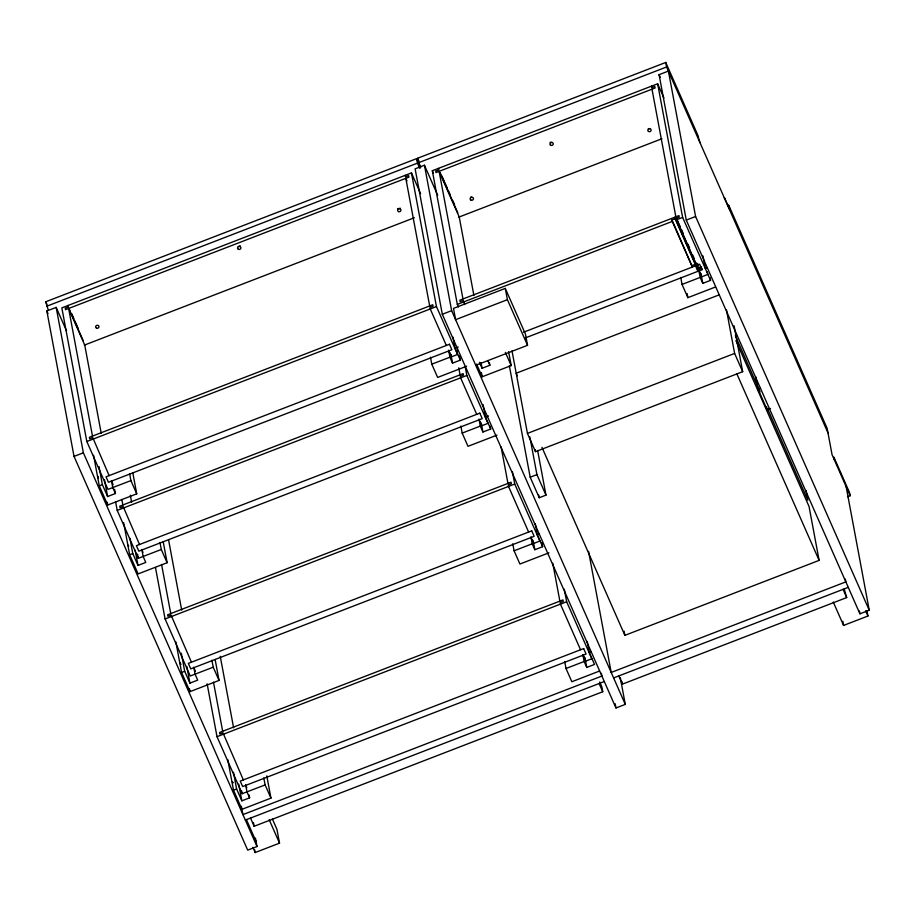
<?xml version="1.0" encoding="UTF-8"?>
<svg xmlns="http://www.w3.org/2000/svg" width="915" height="915" viewBox="0 0 915 915"><rect width="100%" height="100%" fill="white"/><g stroke="black" fill="none" stroke-linecap="round" stroke-linejoin="round"><path stroke-width="1.37" d="M48.312 310.174L45.75 301.767L416.611 158.627L420.637 167.742M420.225 166.656L417.652 158.226L665.754 62.46L698.156 135.912C699.094 139.24 697.402 134.402 699.998 142.706M46.596 306.285L417.457 163.133L416.611 158.627M418.498 162.733L666.6 66.967L665.754 62.46M255.434 838.106L257.012 846.535L247.691 850.126L74.035 456.413L46.848 310.986L56.17 307.383L66.543 330.898M437.702 195.284L424.446 165.238L415.124 168.84L442.311 314.268L615.967 707.981L625.288 704.39L620.301 677.695M659.086 74.675L668.408 71.073L695.594 216.5L869.25 610.225L859.928 613.816L686.273 220.103L659.086 74.675L660.241 77.283M420.603 193.637L411.464 172.924L61.843 307.875L86.822 441.51L107.959 489.411L130.902 480.604L129.598 473.615M458.461 306.971L457.317 304.386L432.326 170.739L657.645 83.78L663.935 98.031M84.272 345.149L414.369 217.736M458.781 217.152L661.945 138.737M86.822 441.51L436.455 306.559L411.464 172.924M694.943 262.822L674.812 217.21L459.856 300.177L460.142 301.675L463.253 300.475L464.683 304.592M680.451 227.229L675.853 216.809L678.964 215.608L679.239 217.107L676.128 218.308L676.414 219.817L696.532 265.442L699.643 264.241L702.057 269.708L698.946 270.909L701.565 276.845L707.787 274.443L707.261 271.663M671.987 219.909L692.392 267.031L672.273 221.419L671.987 219.909L675.098 218.708L674.812 217.21M457.317 304.386L672.273 221.419M676.414 219.817L682.624 217.415L657.645 83.78M505.297 288.397L453.497 308.389L455.613 319.678L507.402 299.685L505.297 288.397L525.416 334.021L527.532 345.31L475.731 365.302M74.035 456.413L83.368 452.811L56.17 307.383M442.311 314.268L451.633 310.665L424.446 165.238M686.273 220.103L695.594 216.5M448.613 350.216L449.928 357.205L452.536 363.129L460.314 360.133L455.075 348.272L458.186 347.071M132.835 472.964L136.735 493.837L107.73 505.034L99.278 485.865L102.388 484.664L99.003 466.581M466.639 366.229L437.633 377.426L431.788 364.193L449.928 357.205M692.106 265.533L695.217 264.332L675.098 218.708M523.54 332.214L695.503 265.83L694.199 258.876M698.385 267.901L701.496 266.7M102.388 484.664L107.615 496.536L115.393 493.528L114.604 489.342M698.671 269.41L701.782 268.209L702.057 269.708M525.416 337.887L697.916 271.309L696.349 262.96M707.398 267.695L705.328 268.495L702.983 255.971M715.564 286.967L687.874 297.661L682.041 284.428L700.169 277.428L697.562 263.463M479.471 362.351L482.091 368.276L489.857 365.279L489.331 362.489M700.169 277.428L702.789 283.364L710.555 280.367L710.04 277.577M159.976 542.515L161.292 549.492L138.337 558.299L117.212 510.398L466.833 375.447L465.278 367.098M476.566 363.998L482.194 376.774L511.199 365.577L508.603 351.669M719.384 294.79L516.186 373.228L517.341 375.836M479.003 419.104L480.306 426.093L482.926 432.017L490.692 429.021L485.465 417.16L488.564 415.959M163.225 541.852L167.125 562.725L138.119 573.922L129.667 554.764L132.778 553.564L129.907 538.249M497.017 435.117L468.011 446.314L462.178 433.092L480.306 426.093M132.778 553.564L138.005 565.424L145.771 562.428L143.163 556.492L141.848 549.503M734.093 325.774L742.671 371.684L535.492 451.655L527.44 433.401L734.619 353.43L726.51 310.048M537.643 450.557L545.969 495.129L539.244 497.737L530.185 477.207L536.922 474.599L529.888 436.993M770.51 408.467L767.147 409.771L758.089 389.241L760.331 388.372M211.891 660.218L213.206 667.195L190.251 676.013L165.1 618.975L514.733 484.035L512.389 471.5M530.917 536.808L532.221 543.796L534.84 549.732L542.606 546.724L537.38 534.863L539.45 534.063M215.139 659.555L219.04 680.428L190.034 691.626L181.582 672.468L184.681 671.267L181.307 653.173M548.931 552.832L519.926 564.029L514.093 550.796L532.221 543.796M184.681 671.267L189.92 683.128L197.686 680.131L195.078 674.195L193.763 667.218M263.806 777.922L265.11 784.91L242.166 793.717L217.015 736.689L566.648 601.738L564.303 589.203M847.507 496.765L850.161 495.736L849.6 492.728L833.908 457.145L834.469 460.154M541.954 447.321L624.876 635.353L819.119 560.38L809.043 506.475L735.9 340.643M582.832 654.511L584.136 661.499L586.755 667.435L594.521 664.439L589.294 652.567L591.365 651.766M266.791 775.874L270.954 798.132L241.949 809.329L233.497 790.171L236.596 788.97L233.474 772.271M599.531 671.038L571.841 681.732L566.008 668.499L584.136 661.499M236.596 788.97L241.835 800.831L249.601 797.834L249.074 795.043M245.346 820.069L604.289 681.526M613.622 677.924L848.251 587.361M250.527 818.067L254.141 826.279L602.733 691.74L601.795 686.719L599.725 682.03M618.792 675.922L622.417 684.134L846.695 597.575L844.213 589.031M252.883 847.324L255.182 852.54L279.521 843.15L276.948 829.356L272.361 818.971M833.279 602.059L843.584 625.425L867.935 616.035L866.905 610.511M232.89 783.046L232.387 781.913M128.58 545.866L128.203 545.203L128.558 546.495M666.6 66.967L827.972 432.864M850.161 495.736L832.055 454.675L827.137 428.346L728.74 205.257C727.402 203.187 731.851 213.275 729.438 209.02L724.406 197.617L724.554 198.361M865.636 610.82L867.935 616.035M735.305 335.679L760.068 391.826M767.559 408.799L807.865 500.208L806.058 490.531M682.624 217.415L710.555 280.367M843.081 589.363L846.695 597.575M681.606 229.837L683.322 233.748M687.92 244.179L689.647 248.091M692.529 254.61L694.245 258.522M676.128 218.308L696.532 265.442M699.712 271.778L701.29 275.335M734.619 353.43L742.671 371.684M695.503 265.83L697.916 271.309M736.769 373.652L819.119 560.38M507.402 299.685L527.532 345.31M441.979 176.115L444.29 181.376M444.827 182.6L447.172 187.895M448.259 190.377L449.974 194.266M452.834 200.751L454.549 204.628M439.978 172.455L457.797 212.863M432.326 170.739L433.47 173.335M505.366 352.355L511.199 365.577M417.652 158.226L418.784 160.8M417.457 163.133L419.745 168.326M487.764 360.533L489.857 365.279M536.922 474.599L545.969 495.129M406.969 180.941L405.814 178.333L429.673 305.953M451.633 310.665L625.288 704.39M436.455 306.559L457.58 354.46L451.37 356.861L448.75 350.937M466.833 375.447L487.969 423.359L481.748 425.75L479.14 419.825M514.733 484.035L539.884 541.062L533.662 543.453L531.055 537.528M566.648 601.738L591.799 658.766L585.577 661.168L582.958 655.231M599.119 683.528L602.733 691.74M450.043 352.984L451.084 355.363M480.421 421.872L481.473 424.251M532.336 539.587L533.388 541.954M583.724 656.101L585.303 659.658M446.337 345.458L430.244 308.961L429.959 307.451L433.07 306.25L432.784 304.752L89.373 437.301L89.659 438.8L92.758 437.61L109.137 475.606M476.715 414.346L460.622 377.849L460.337 376.34L463.447 375.15L463.173 373.64L119.762 506.189L120.037 507.699L123.148 506.498L139.526 544.494M528.63 532.05L508.511 486.425L508.237 484.927L511.336 483.726L511.062 482.216L167.651 614.777L167.925 616.275L171.036 615.074L191.441 662.208M580.545 649.753L560.426 604.14L560.152 602.63L563.251 601.43L562.977 599.931L219.566 732.48L219.84 733.979L222.951 732.778L243.356 779.912M71.507 313.296L73.806 318.5M74.904 321.005L78.404 328.931M68.911 308.275L70.066 310.883M71.21 313.49L83.288 340.86M130.902 480.604L136.735 493.837M161.292 549.492L167.125 562.725M213.206 667.195L219.04 680.428M265.11 784.91L270.954 798.132M45.75 301.767L46.905 304.375M46.848 310.986L48.003 313.593M269.216 819.771L279.521 843.15M111.55 481.084L113.128 484.641M141.939 549.972L142.98 552.34M193.854 667.676L195.421 671.233M245.769 785.379L246.81 787.758M115.393 493.528L112.774 487.603L111.47 480.615M249.601 797.834L246.981 791.898L245.678 784.921M246.352 819.474L256.074 841.514M83.368 452.811L257.012 846.535M180.735 664.862L180.118 662.918L180.758 664.221M98.328 477.287L97.825 476.315L98.305 477.95M232.673 781.925L232.902 782.577M846.135 486.608L869.25 610.225M859.402 611.014L859.928 613.816M845.323 579.104L845.837 581.883L611.197 672.445L588.574 551.402M842.818 621.285L843.584 625.425M766.621 406.981L767.147 409.771M755.744 376.694L758.089 389.241M700.959 273.585L702.789 283.364M651.434 86.17L651.709 87.68L654.82 86.479L655.094 87.989L435.998 172.546L435.723 171.048L438.823 169.847L438.548 168.349M651.995 89.178L675.853 216.809M687.096 293.486L687.874 297.661M680.737 277.439L682.041 284.428M624.11 631.201L624.876 635.353M621.948 681.629L622.417 684.134M615.177 703.772L615.967 707.981M601.361 673.268L601.876 676.048L242.933 814.602L241.366 806.252M587.213 641.438L589.294 652.567M584.925 657.656L586.755 667.435M535.092 449.562L535.492 451.655M552.786 563.263L559.866 601.132M512 350.834L527.44 433.401M538.718 494.946L539.244 497.737M509.346 365.771L530.185 477.207M564.704 661.511L566.008 668.499M541.829 542.549L542.606 546.724M535.298 523.735L537.38 534.863M533.273 541.348L534.84 549.732M473.913 295.511L459.227 216.969L439.109 171.357L462.967 298.976M501.134 446.955L507.951 483.417M481.05 362.706L482.091 368.276M481.416 372.599L482.194 376.774M512.789 543.807L514.093 550.796M490.177 426.241L490.692 429.021M483.12 404.636L485.465 417.16M481.359 423.645L482.926 432.017M459.524 355.958L460.314 360.133M456.802 350.285L457.317 353.076M452.994 337.143L455.075 348.272M458.747 367.83L460.062 374.841M450.969 354.746L452.536 363.129M460.874 426.104L462.178 433.092M405.254 175.325L405.539 176.824L408.639 175.623L408.925 177.133L65.514 309.682L65.228 308.172L68.339 306.971L68.053 305.473M430.485 357.216L431.788 364.193M253.444 822.528L254.141 826.279M220.24 656.295L233.611 727.814M254.667 849.783L255.182 852.54M241.651 790.926L242.166 793.717M238.712 784.132L241.835 800.831M213.492 682.19L222.665 731.279M227.766 759.553L233.497 790.171M207.122 683.791L217.015 736.689M168.589 539.987L181.696 610.111M186.797 666.429L189.92 683.128M189.508 688.846L190.034 691.626M161.578 564.486L170.75 613.576M175.852 641.85L181.582 672.468M155.47 567.472L165.1 618.975M130.307 495.209L131.623 502.221M137.559 554.124L138.337 558.299M135.145 550.109L138.005 565.424M121.821 499.384L122.862 504.988M123.685 522.751L129.667 554.764M115.645 502.049L117.212 510.398M101.233 433.333L84.718 344.978L68.625 308.481L92.484 436.1M104.493 479.837L107.615 496.536M107.215 502.244L107.73 505.034M93.559 455.258L99.278 485.865M400.049 208.048A1.67 1.487 -10.6 0 1 397.716 208.448M240.13 245.632A1.67 1.487 -10.6 0 1 238.266 246.421M649.65 128.5A1.67 1.487 -10.6 0 1 648.38 128.626M471.797 197.148A1.67 1.487 -10.6 0 1 470.516 197.137M551.768 142.248A1.67 1.487 -10.6 0 1 550.098 142.225M449.448 344.257L106.037 476.807L108.45 482.285L451.861 349.736L449.448 344.257M479.826 413.145L136.415 545.695L138.828 551.173L482.239 418.624L479.826 413.145M531.741 530.849L188.33 663.398L190.743 668.876L534.154 536.327L531.741 530.849M583.656 648.563L240.245 781.113L242.658 786.58L586.069 654.031L583.656 648.563M96.487 328.108A1.67 1.487 -10.6 0 0 98.969 326.689A1.67 1.487 -10.6 0 0 96.441 325.523A1.67 1.487 -10.6 0 0 96.487 328.108M398.654 211.628A1.67 1.487 -10.6 0 0 400.919 209.935A1.67 1.487 -10.6 0 0 398.242 209.089A1.67 1.487 -10.6 0 0 398.654 211.628M238.426 249.303A1.67 1.487 -10.6 0 0 240.897 247.874A1.67 1.487 -10.6 0 0 238.369 246.718A1.67 1.487 -10.6 0 0 238.426 249.303M648.552 131.474A1.67 1.487 -10.6 0 0 651.137 130.227A1.67 1.487 -10.6 0 0 648.724 128.889A1.67 1.487 -10.6 0 0 648.552 131.474M471.076 200.145A1.67 1.487 -10.6 0 0 473.467 198.601A1.67 1.487 -10.6 0 0 470.87 197.571A1.67 1.487 -10.6 0 0 471.076 200.145M550.67 145.233A1.67 1.487 -10.6 0 0 553.255 143.987A1.67 1.487 -10.6 0 0 550.841 142.649A1.67 1.487 -10.6 0 0 550.67 145.233"/></g></svg>
